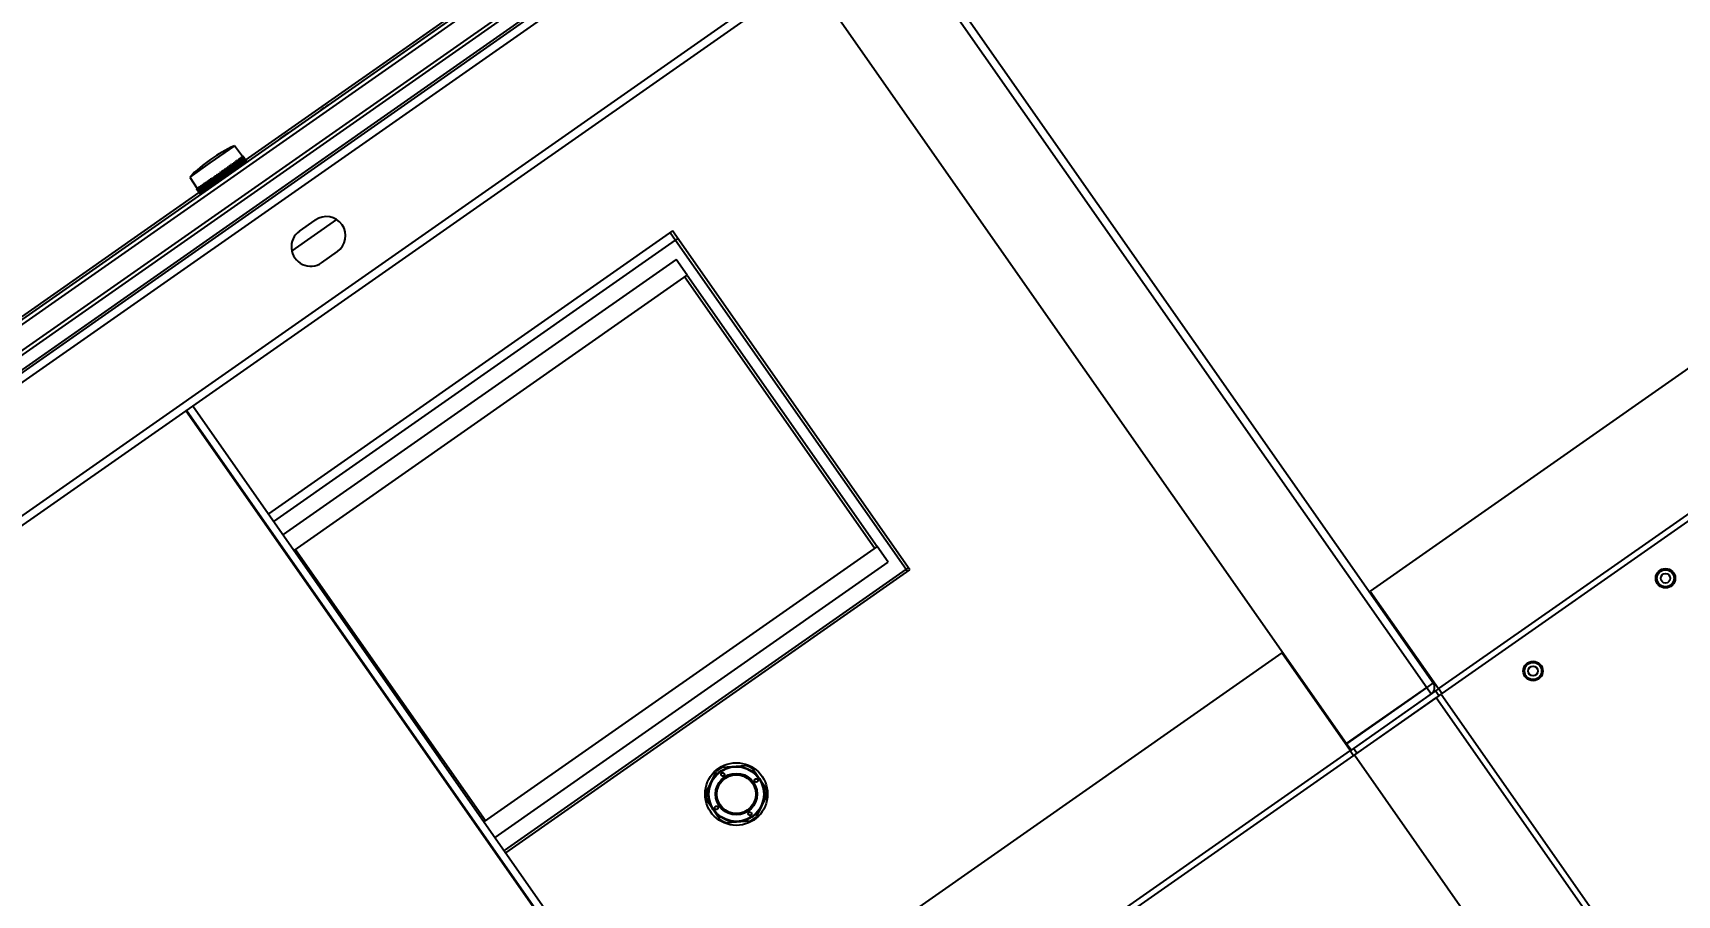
# Model space of a CAD drawing. Header units: millimetres. Extents: x 152904052 to 153933663, y 538271515 to 539240469.
# Drawn here: x 153451610 to 153452464, y 538569605 to 538570053 of the extents above; entities that cross this region are included whole.
import ezdxf
from ezdxf.enums import TextEntityAlignment as Align

# ---------------------------------------------------------------- set-up
doc = ezdxf.new("R2010")
doc.units = ezdxf.units.MM
doc.layers.add('POWR', color=5, linetype='Continuous')
doc.layers.add('TEXT', color=7, linetype='Continuous')
doc.styles.get("Standard").update_dxf_attribs({"font": 'Gulim.ttf'})

msp = doc.modelspace()

# ---------------------------------------------------------------- linework, layer by layer
at = {"layer": 'POWR', "color": 7}
for p, q in [((153452878.56, 538570768.72), (153451117.39, 538569535.53)), ((153452880.91, 538570765.36), (153451119.74, 538569532.17)), ((153452930.7, 538570730.88), (153451135.11, 538569473.6)), ((153453149.15, 538570354.39), (153452304.6, 538569763.03)), ((153453184.65, 538570303.68), (153452340.11, 538569712.32)), ((153453186.43, 538570301.14), (153452341.88, 538569709.79)), ((153451087.7, 538569539.57), (153451983.79, 538570167.15)), ((153451088.22, 538569542.49), (153451980.86, 538570167.67)), ((153451987.82, 538570156.67), (153451096.17, 538569532.19)), ((153451988.97, 538570155.03), (153451097.32, 538569530.55)), ((153451720.48, 538569986.88), (153451960.65, 538570155.05)), ((153451120.79, 538569539.38), (153451970.66, 538570134.46)), ((153452056.78, 538570108.94), (153452334.04, 538569712.96)), ((153452060.13, 538570111.29), (153452337.4, 538569715.31)), ((153452012.73, 538570083.1), (153451166.96, 538569490.89)), ((153452015.08, 538570079.75), (153452292.35, 538569683.77)), ((153451806.48, 538570045.66), (153451806.54, 538570045.58)), ((153451809.53, 538570047.8), (153451809.58, 538570047.71)), ((153451810.58, 538570048.53), (153451810.64, 538570048.45)), ((153451814.68, 538570051.41), (153451814.74, 538570051.32)), ((153451797.35, 538570039.26), (153451797.4, 538570039.18)), ((153451803.44, 538570043.53), (153451803.5, 538570043.45)), ((153451785.18, 538570030.74), (153451785.23, 538570030.66)), ((153451786.11, 538570031.39), (153451786.16, 538570031.31)), ((153451790.21, 538570034.26), (153451790.26, 538570034.18)), ((153451768.58, 538570019.12), (153451768.63, 538570019.03)), ((153451769.63, 538570019.86), (153451769.69, 538570019.77)), ((153451770.69, 538570020.59), (153451770.75, 538570020.51)), ((153451771.91, 538570021.45), (153451771.96, 538570021.37)), ((153451777.95, 538570025.68), (153451778.01, 538570025.6)), ((153451757.01, 538570011.02), (153451757.07, 538570010.93)), ((153451758.07, 538570011.76), (153451758.13, 538570011.67)), ((153451759.27, 538570012.6), (153451759.33, 538570012.52)), ((153451759.42, 538570012.7), (153451760.05, 538570013.14)), ((153451760.05, 538570013.14), (153451761.52, 538570014.17)), ((153451760.05, 538570013.14), (153451760.1, 538570013.06)), ((153451761.52, 538570014.17), (153451761.58, 538570014.09)), ((153451762.08, 538570014.56), (153451763.53, 538570015.58)), ((153451762.08, 538570014.56), (153451762.14, 538570014.48)), ((153451763.67, 538570015.68), (153451763.73, 538570015.6)), ((153451767.36, 538570018.26), (153451767.42, 538570018.18)), ((153451745.77, 538570003.14), (153451745.83, 538570003.06)), ((153451747.6, 538570004.42), (153451747.66, 538570004.34)), ((153451748.65, 538570005.16), (153451748.71, 538570005.08)), ((153451749.71, 538570005.9), (153451749.77, 538570005.82)), ((153451749.87, 538570006.01), (153451749.93, 538570005.93)), ((153451753.97, 538570008.88), (153451754.03, 538570008.8)), ((153451714.63, 538569994.32), (153451701.87, 538569985.38)), ((153451718.87, 538569988.69), (153451714.63, 538569994.32)), ((153451733.4, 538569994.48), (153451733.46, 538569994.4)), ((153451735.14, 538569995.7), (153451735.2, 538569995.62)), ((153451738.33, 538569997.93), (153451738.55, 538569998.09)), ((153451738.55, 538569998.09), (153451739.24, 538569998.57)), ((153451738.55, 538569998.09), (153451738.61, 538569998)), ((153451739.24, 538569998.57), (153451740.3, 538569999.31)), ((153451739.24, 538569998.57), (153451739.3, 538569998.49)), ((153451740.3, 538569999.31), (153451740.36, 538569999.23)), ((153451740.33, 538569999.33), (153451741.73, 538570000.31)), ((153451740.33, 538569999.33), (153451740.38, 538569999.25)), ((153451741.73, 538570000.31), (153451742.82, 538570001.08)), ((153451741.73, 538570000.31), (153451741.78, 538570000.23)), ((153451742.73, 538570001.01), (153451742.79, 538570000.93)), ((153451701.87, 538569985.38), (153451691.41, 538569978.05)), ((153451713.28, 538569984.78), (153451713.4, 538569984.87)), ((153451715.46, 538569981.79), (153451713.28, 538569984.78)), ((153451713.4, 538569984.87), (153451713.58, 538569984.99)), ((153451715.53, 538569981.84), (153451713.4, 538569984.87)), ((153451715.7, 538569981.96), (153451713.58, 538569984.99)), ((153451714.1, 538569985.36), (153451713.97, 538569985.26)), ((153451716.15, 538569982.28), (153451713.97, 538569985.26)), ((153451714.27, 538569985.47), (153451714.1, 538569985.36)), ((153451714.1, 538569985.36), (153451716.22, 538569982.33)), ((153451716.39, 538569982.44), (153451714.27, 538569985.47)), ((153451714.77, 538569985.82), (153451714.62, 538569985.72)), ((153451716.81, 538569982.74), (153451714.62, 538569985.72)), ((153451714.92, 538569985.93), (153451714.77, 538569985.82)), ((153451714.77, 538569985.82), (153451716.89, 538569982.79)), ((153451717.04, 538569982.9), (153451714.92, 538569985.93)), ((153451715.39, 538569986.26), (153451715.23, 538569986.15)), ((153451717.43, 538569983.17), (153451715.23, 538569986.15)), ((153451715.54, 538569986.36), (153451715.39, 538569986.26)), ((153451715.39, 538569986.26), (153451717.51, 538569983.23)), ((153451717.66, 538569983.33), (153451715.54, 538569986.36)), ((153451715.81, 538569986.55), (153451715.98, 538569986.67)), ((153451718.01, 538569983.58), (153451715.81, 538569986.55)), ((153451716.11, 538569986.77), (153451715.98, 538569986.67)), ((153451715.98, 538569986.67), (153451718.1, 538569983.64)), ((153451718.24, 538569983.74), (153451716.11, 538569986.77)), ((153451716.34, 538569986.92), (153451716.52, 538569987.05)), ((153451718.54, 538569983.95), (153451716.34, 538569986.92)), ((153451716.64, 538569987.14), (153451716.52, 538569987.05)), ((153451716.52, 538569987.05), (153451718.64, 538569984.02)), ((153451718.77, 538569984.11), (153451716.64, 538569987.14)), ((153451717.02, 538569987.4), (153451716.83, 538569987.27)), ((153451719.04, 538569984.3), (153451716.83, 538569987.27)), ((153451717.13, 538569987.48), (153451717.02, 538569987.4)), ((153451717.02, 538569987.4), (153451719.14, 538569984.37)), ((153451719.25, 538569984.45), (153451717.13, 538569987.48)), ((153451717.46, 538569987.71), (153451717.26, 538569987.57)), ((153451719.48, 538569984.61), (153451717.26, 538569987.57)), ((153451717.56, 538569987.78), (153451717.46, 538569987.71)), ((153451717.46, 538569987.71), (153451719.59, 538569984.68)), ((153451719.69, 538569984.75), (153451717.56, 538569987.78)), ((153451717.65, 538569987.85), (153451717.86, 538569987.99)), ((153451719.87, 538569984.88), (153451717.65, 538569987.85)), ((153451717.95, 538569988.05), (153451717.86, 538569987.99)), ((153451717.86, 538569987.99), (153451719.98, 538569984.96)), ((153451720.07, 538569985.02), (153451717.95, 538569988.05)), ((153451718.2, 538569988.23), (153451717.99, 538569988.08)), ((153451720.21, 538569985.12), (153451717.99, 538569988.08)), ((153451718.28, 538569988.28), (153451718.2, 538569988.23)), ((153451718.2, 538569988.23), (153451720.33, 538569985.2)), ((153451718.28, 538569988.28), (153451718.49, 538569988.43)), ((153451720.4, 538569985.25), (153451718.28, 538569988.28)), ((153451720.5, 538569985.32), (153451718.35, 538569988.18)), ((153451718.56, 538569988.48), (153451718.49, 538569988.43)), ((153451718.49, 538569988.43), (153451720.62, 538569985.4)), ((153451718.73, 538569988.6), (153451718.56, 538569988.48)), ((153451720.68, 538569985.45), (153451718.56, 538569988.48)), ((153451718.73, 538569988.6), (153451718.78, 538569988.63)), ((153451720.85, 538569985.57), (153451718.73, 538569988.6)), ((153451718.78, 538569988.63), (153451718.91, 538569988.72)), ((153451720.9, 538569985.6), (153451718.78, 538569988.63)), ((153451718.94, 538569988.75), (153451718.91, 538569988.72)), ((153451718.91, 538569988.72), (153451721.03, 538569985.69)), ((153451719.03, 538569988.81), (153451718.94, 538569988.75)), ((153451721.06, 538569985.72), (153451718.94, 538569988.75)), ((153451719.05, 538569988.82), (153451719.03, 538569988.81)), ((153451719.03, 538569988.81), (153451721.15, 538569985.78)), ((153451719.09, 538569988.85), (153451719.05, 538569988.82)), ((153451721.17, 538569985.79), (153451719.05, 538569988.82)), ((153451721.22, 538569985.82), (153451719.09, 538569988.85)), ((153451719.09, 538569988.85), (153451721.21, 538569985.82)), ((153451719.09, 538569988.85), (153451719.09, 538569988.85)), ((153451721.21, 538569985.82), (153451719.09, 538569988.85)), ((153451720.73, 538569985.48), (153451719.59, 538569987)), ((153451720.91, 538569985.61), (153451720.74, 538569985.83)), ((153451726.94, 538569989.96), (153451727, 538569989.87)), ((153451728.85, 538569991.29), (153451728.91, 538569991.21)), ((153451731.13, 538569992.89), (153451731.18, 538569992.8)), ((153451691.41, 538569978.05), (153451695.24, 538569972.15)), ((153451700.64, 538569975.93), (153451700.82, 538569976.05)), ((153451700.82, 538569976.05), (153451700.94, 538569976.14)), ((153451702.94, 538569973.02), (153451700.82, 538569976.05)), ((153451700.94, 538569976.14), (153451703, 538569973.07)), ((153451701.55, 538569976.57), (153451701.37, 538569976.44)), ((153451701.37, 538569976.44), (153451703.49, 538569973.41)), ((153451701.55, 538569976.57), (153451701.66, 538569976.64)), ((153451703.67, 538569973.54), (153451701.55, 538569976.57)), ((153451701.66, 538569976.64), (153451703.73, 538569973.58)), ((153451702.31, 538569977.1), (153451702.12, 538569976.97)), ((153451702.12, 538569976.97), (153451704.25, 538569973.94)), ((153451702.31, 538569977.1), (153451702.4, 538569977.16)), ((153451704.43, 538569974.07), (153451702.31, 538569977.1)), ((153451702.4, 538569977.16), (153451704.48, 538569974.1)), ((153451703.09, 538569977.65), (153451702.9, 538569977.51)), ((153451702.9, 538569977.51), (153451705.02, 538569974.48)), ((153451703.09, 538569977.65), (153451703.17, 538569977.7)), ((153451705.22, 538569974.62), (153451703.09, 538569977.65)), ((153451703.17, 538569977.7), (153451705.26, 538569974.65)), ((153451703.9, 538569978.21), (153451703.7, 538569978.07)), ((153451703.7, 538569978.07), (153451705.82, 538569975.04)), ((153451703.9, 538569978.21), (153451703.96, 538569978.25)), ((153451706.02, 538569975.18), (153451703.9, 538569978.21)), ((153451703.96, 538569978.25), (153451706.05, 538569975.2)), ((153451704.51, 538569978.64), (153451704.71, 538569978.78)), ((153451706.64, 538569975.61), (153451704.51, 538569978.64)), ((153451704.71, 538569978.78), (153451704.76, 538569978.82)), ((153451706.84, 538569975.75), (153451704.71, 538569978.78)), ((153451704.76, 538569978.82), (153451706.86, 538569975.77)), ((153451705.54, 538569979.36), (153451705.34, 538569979.22)), ((153451705.34, 538569979.22), (153451707.46, 538569976.19)), ((153451705.54, 538569979.36), (153451705.57, 538569979.39)), ((153451707.67, 538569976.33), (153451705.54, 538569979.36)), ((153451705.57, 538569979.39), (153451707.68, 538569976.35)), ((153451706.38, 538569979.95), (153451706.18, 538569979.81)), ((153451706.18, 538569979.81), (153451708.3, 538569976.78)), ((153451706.38, 538569979.95), (153451706.4, 538569979.96)), ((153451708.5, 538569976.92), (153451706.38, 538569979.95)), ((153451706.4, 538569979.96), (153451708.51, 538569976.93)), ((153451707.22, 538569980.54), (153451707.02, 538569980.4)), ((153451707.02, 538569980.4), (153451709.14, 538569977.36)), ((153451707.02, 538569980.4), (153451707.02, 538569980.39)), ((153451709.14, 538569977.36), (153451707.02, 538569980.39)), ((153451709.34, 538569977.51), (153451707.22, 538569980.54)), ((153451707.86, 538569980.98), (153451707.84, 538569980.97)), ((153451709.97, 538569977.95), (153451707.84, 538569980.97)), ((153451707.86, 538569980.98), (153451708.06, 538569981.13)), ((153451709.98, 538569977.95), (153451707.86, 538569980.98)), ((153451710.18, 538569978.1), (153451708.06, 538569981.13)), ((153451708.5, 538569976.92), (153451708.51, 538569976.93)), ((153451708.69, 538569981.57), (153451708.66, 538569981.55)), ((153451710.8, 538569978.53), (153451708.66, 538569981.55)), ((153451708.69, 538569981.57), (153451708.9, 538569981.71)), ((153451710.82, 538569978.54), (153451708.69, 538569981.57)), ((153451708.7, 538569977.18), (153451708.76, 538569977.1)), ((153451711.02, 538569978.68), (153451708.9, 538569981.71)), ((153451709.14, 538569977.36), (153451709.14, 538569977.36)), ((153451709.47, 538569982.12), (153451709.52, 538569982.15)), ((153451711.62, 538569979.1), (153451709.47, 538569982.12)), ((153451709.72, 538569982.29), (153451709.52, 538569982.15)), ((153451709.52, 538569982.15), (153451711.64, 538569979.12)), ((153451711.84, 538569979.26), (153451709.72, 538569982.29)), ((153451710.27, 538569982.68), (153451710.34, 538569982.72)), ((153451712.43, 538569979.67), (153451710.27, 538569982.68)), ((153451710.53, 538569982.86), (153451710.34, 538569982.72)), ((153451710.34, 538569982.72), (153451712.46, 538569979.69)), ((153451712.66, 538569979.83), (153451710.53, 538569982.86)), ((153451710.97, 538569978.77), (153451711.03, 538569978.69)), ((153451711.14, 538569983.28), (153451711.06, 538569983.23)), ((153451713.22, 538569980.22), (153451711.06, 538569983.23)), ((153451711.14, 538569983.28), (153451711.33, 538569983.42)), ((153451713.26, 538569980.25), (153451711.14, 538569983.28)), ((153451713.45, 538569980.39), (153451711.33, 538569983.42)), ((153451711.92, 538569983.83), (153451711.82, 538569983.76)), ((153451713.99, 538569980.76), (153451711.82, 538569983.76)), ((153451711.92, 538569983.83), (153451712.1, 538569983.96)), ((153451714.04, 538569980.8), (153451711.92, 538569983.83)), ((153451714.23, 538569980.93), (153451712.1, 538569983.96)), ((153451712.57, 538569984.28), (153451712.67, 538569984.36)), ((153451714.74, 538569981.29), (153451712.57, 538569984.28)), ((153451712.85, 538569984.48), (153451712.67, 538569984.36)), ((153451712.67, 538569984.36), (153451714.8, 538569981.33)), ((153451714.98, 538569981.45), (153451712.85, 538569984.48)), ((153451713.25, 538569980.36), (153451713.3, 538569980.28)), ((153451715.07, 538569981.64), (153451715.13, 538569981.56)), ((153451718.12, 538569983.77), (153451718.17, 538569983.69)), ((153451179.5, 538569608.08), (153451696.4, 538569970.02)), ((153451695.03, 538569972), (153451695.02, 538569971.99)), ((153451697.14, 538569968.96), (153451695.02, 538569971.99)), ((153451695.02, 538569971.99), (153451695.02, 538569971.99)), ((153451695.02, 538569971.99), (153451697.14, 538569968.96)), ((153451697.14, 538569968.96), (153451695.02, 538569971.99)), ((153451695.02, 538569971.99), (153451695.02, 538569971.99)), ((153451695.03, 538569972), (153451695.08, 538569972.03)), ((153451697.15, 538569968.97), (153451695.03, 538569972)), ((153451695.1, 538569972.05), (153451695.08, 538569972.03)), ((153451695.08, 538569972.03), (153451697.2, 538569969)), ((153451695.1, 538569972.05), (153451695.19, 538569972.11)), ((153451697.22, 538569969.02), (153451695.1, 538569972.05)), ((153451695.23, 538569972.14), (153451695.19, 538569972.11)), ((153451695.19, 538569972.11), (153451697.31, 538569969.08)), ((153451695.23, 538569972.14), (153451695.36, 538569972.23)), ((153451697.35, 538569969.11), (153451695.23, 538569972.14)), ((153451695.24, 538569967.75), (153451695.3, 538569967.67)), ((153451695.36, 538569972.23), (153451695.41, 538569972.27)), ((153451697.48, 538569969.2), (153451695.36, 538569972.23)), ((153451695.41, 538569972.27), (153451695.59, 538569972.39)), ((153451697.54, 538569969.24), (153451695.41, 538569972.27)), ((153451695.59, 538569972.39), (153451695.66, 538569972.44)), ((153451697.71, 538569969.36), (153451695.59, 538569972.39)), ((153451695.66, 538569972.44), (153451695.87, 538569972.59)), ((153451697.78, 538569969.41), (153451695.66, 538569972.44)), ((153451695.87, 538569972.59), (153451697.89, 538569969.49)), ((153451695.95, 538569972.65), (153451695.88, 538569972.59)), ((153451695.88, 538569972.59), (153451698, 538569969.56)), ((153451695.95, 538569972.65), (153451696.17, 538569972.8)), ((153451698.08, 538569969.62), (153451695.95, 538569972.65)), ((153451696.17, 538569972.8), (153451698.14, 538569969.77)), ((153451696.21, 538569968.43), (153451696.26, 538569968.35)), ((153451696.22, 538569972.83), (153451696.31, 538569972.89)), ((153451698.34, 538569969.8), (153451696.22, 538569972.83)), ((153451696.31, 538569972.89), (153451696.51, 538569973.04)), ((153451698.43, 538569969.86), (153451696.31, 538569972.89)), ((153451696.48, 538569971.13), (153451697.65, 538569969.32)), ((153451696.51, 538569973.04), (153451698.54, 538569969.94)), ((153451696.71, 538569973.18), (153451696.61, 538569973.11)), ((153451696.61, 538569973.11), (153451698.73, 538569970.08)), ((153451696.71, 538569973.18), (153451696.91, 538569973.32)), ((153451698.83, 538569970.15), (153451696.71, 538569973.18)), ((153451696.91, 538569973.32), (153451698.94, 538569970.22)), ((153451697.05, 538569973.42), (153451697.17, 538569973.5)), ((153451699.17, 538569970.39), (153451697.05, 538569973.42)), ((153451697.17, 538569973.5), (153451697.36, 538569973.63)), ((153451699.29, 538569970.47), (153451697.17, 538569973.5)), ((153451697.18, 538569969.64), (153451697.47, 538569969.19)), ((153451697.36, 538569973.63), (153451699.39, 538569970.54)), ((153451697.67, 538569973.85), (153451697.54, 538569973.76)), ((153451697.54, 538569973.76), (153451699.67, 538569970.73)), ((153451697.67, 538569973.85), (153451697.85, 538569973.97)), ((153451699.79, 538569970.82), (153451697.67, 538569973.85)), ((153451697.85, 538569973.97), (153451699.89, 538569970.89)), ((153451698.08, 538569974.14), (153451698.22, 538569974.23)), ((153451700.2, 538569971.11), (153451698.08, 538569974.14)), ((153451698.22, 538569974.23), (153451698.39, 538569974.35)), ((153451700.34, 538569971.2), (153451698.22, 538569974.23)), ((153451698.39, 538569974.35), (153451700.43, 538569971.27)), ((153451698.81, 538569974.65), (153451698.66, 538569974.55)), ((153451698.66, 538569974.55), (153451700.79, 538569971.51)), ((153451698.81, 538569974.65), (153451698.97, 538569974.76)), ((153451700.93, 538569971.62), (153451698.81, 538569974.65)), ((153451698.97, 538569974.76), (153451701.02, 538569971.68)), ((153451699.29, 538569974.98), (153451699.44, 538569975.09)), ((153451701.41, 538569971.95), (153451699.29, 538569974.98)), ((153451699.44, 538569975.09), (153451699.59, 538569975.19)), ((153451701.57, 538569972.06), (153451699.44, 538569975.09)), ((153451699.59, 538569975.19), (153451701.64, 538569972.12)), ((153451699.95, 538569975.44), (153451700.11, 538569975.56)), ((153451702.07, 538569972.41), (153451699.95, 538569975.44)), ((153451700.11, 538569975.56), (153451700.25, 538569975.65)), ((153451702.24, 538569972.53), (153451700.11, 538569975.56)), ((153451700.25, 538569975.65), (153451702.31, 538569972.58)), ((153451702.76, 538569972.9), (153451700.64, 538569975.93)), ((153451703.83, 538569973.77), (153451703.89, 538569973.69)), ((153451684.13, 538569959.97), (153451684.19, 538569959.89)), ((153451685.23, 538569960.74), (153451685.29, 538569960.66)), ((153451686.34, 538569961.52), (153451686.39, 538569961.43)), ((153451687.3, 538569962.19), (153451687.36, 538569962.11)), ((153451689, 538569963.38), (153451689.06, 538569963.3)), ((153451691.27, 538569964.97), (153451691.33, 538569964.89)), ((153451693.54, 538569966.56), (153451693.6, 538569966.48)), ((153451671.39, 538569951.05), (153451671.44, 538569950.96)), ((153451672.44, 538569951.79), (153451672.5, 538569951.7)), ((153451673.66, 538569952.64), (153451673.72, 538569952.56)), ((153451675.35, 538569953.83), (153451675.41, 538569953.74)), ((153451676.32, 538569954.5), (153451676.38, 538569954.42)), ((153451677.42, 538569955.28), (153451677.48, 538569955.19)), ((153451767.69, 538569955.99), (153451744.43, 538569939.7)), ((153451748.48, 538569949.96), (153451756.67, 538569955.69)), ((153451658.64, 538569942.12), (153451658.7, 538569942.04)), ((153451665.35, 538569946.82), (153451665.4, 538569946.73)), ((153451666.45, 538569947.59), (153451666.51, 538569947.51)), ((153451670.33, 538569950.31), (153451670.39, 538569950.22)), ((153451942.17, 538569950.08), (153451732.35, 538569803.15)), ((153451735.1, 538569799.22), (153451943.78, 538569945.34)), ((153451941.02, 538569949.27), (153451943.78, 538569945.34)), ((153452065.49, 538569773.96), (153451942.17, 538569950.08)), ((153451944.92, 538569946.14), (153451943.78, 538569945.34)), ((153451943.78, 538569945.34), (153452063.54, 538569774.3)), ((153451651.5, 538569937.12), (153451651.56, 538569937.04)), ((153451944.09, 538569935.31), (153451739.92, 538569792.34)), ((153451759.95, 538569933.57), (153451768.14, 538569939.31)), ((153451949.83, 538569927.11), (153451944.09, 538569935.31)), ((153451635.05, 538569925.59), (153451635.1, 538569925.51)), ((153451636.64, 538569926.71), (153451636.7, 538569926.63)), ((153451638.76, 538569928.19), (153451638.81, 538569928.11)), ((153451644.36, 538569932.12), (153451644.42, 538569932.03)), ((153451745.65, 538569784.15), (153451949.83, 538569927.11)), ((153452047.17, 538569785.3), (153451948.52, 538569926.2)), ((153451949.83, 538569927.11), (153452048.48, 538569786.22)), ((153451626.59, 538569919.67), (153451626.64, 538569919.59)), ((153451629.43, 538569921.66), (153451629.48, 538569921.58)), ((153451631.7, 538569923.25), (153451631.76, 538569923.17)), ((153451632.76, 538569923.99), (153451632.81, 538569923.91)), ((153451633.81, 538569924.73), (153451633.87, 538569924.65)), ((153451611.73, 538569909.26), (153451611.79, 538569909.18)), ((153451612.79, 538569910), (153451612.84, 538569909.92)), ((153451614.26, 538569911.04), (153451614.32, 538569910.95)), ((153451618.87, 538569914.27), (153451618.93, 538569914.19)), ((153451935.78, 538569504.78), (153451689.37, 538569856.68)), ((153451689.78, 538569856.97), (153451936.19, 538569505.06)), ((153451693.06, 538569859.27), (153451939.46, 538569507.36)), ((153451746.35, 538569784.64), (153451845, 538569643.74)), ((153452048.48, 538569786.22), (153451844.31, 538569643.26)), ((153452054.22, 538569778.03), (153452048.48, 538569786.22)), ((153451850.04, 538569635.06), (153452054.22, 538569778.03)), ((153452063.54, 538569774.3), (153451854.86, 538569628.18)), ((153451855.66, 538569627.04), (153452065.49, 538569773.96)), ((153452064.69, 538569775.1), (153452063.54, 538569774.3)), ((153452064.34, 538569773.16), (153452063.54, 538569774.3)), ((153452304.6, 538569763.03), (153452340.11, 538569712.32)), ((153452258.73, 538569730.91), (153451414.18, 538569139.55)), ((153452294.23, 538569680.2), (153452258.73, 538569730.91)), ((153452292.35, 538569683.77), (153452334.04, 538569712.96)), ((153452334.1, 538569712.88), (153452292.41, 538569683.69)), ((153452337.4, 538569715.31), (153452334.04, 538569712.96)), ((153452334.1, 538569712.88), (153452336.39, 538569709.6)), ((153452340.16, 538569712.24), (153452338.52, 538569711.1)), ((153452341.88, 538569709.79), (153452340.11, 538569712.32)), ((153452336.39, 538569709.6), (153452294.7, 538569680.41)), ((153452338.52, 538569711.1), (153452295.93, 538569681.27)), ((153452338.93, 538569707.72), (153452296.42, 538569677.95)), ((153452340.25, 538569708.64), (153452297.65, 538569678.81)), ((153452340.25, 538569708.64), (153452338.52, 538569711.1)), ((153452338.93, 538569707.72), (153452525.69, 538569441)), ((153452340.25, 538569708.64), (153452341.47, 538569709.5)), ((153452341.88, 538569709.79), (153452341.47, 538569709.5)), ((153452341.47, 538569709.5), (153452528.19, 538569442.84)), ((153452313.13, 538569698.2), (153452313.07, 538569698.28)), ((153452313.24, 538569698.39), (153452313.29, 538569698.31)), ((153452314.93, 538569699.46), (153452314.87, 538569699.54)), ((153452316.57, 538569700.61), (153452316.51, 538569700.69)), ((153452316.68, 538569700.8), (153452316.73, 538569700.72)), ((153452294.23, 538569680.2), (153451449.69, 538569088.85)), ((153452296.01, 538569677.66), (153451451.47, 538569086.31)), ((153452294.7, 538569680.41), (153452292.41, 538569683.69)), ((153452294.23, 538569680.2), (153452296.01, 538569677.66)), ((153452294.7, 538569680.41), (153452294.29, 538569680.12)), ((153452297.65, 538569678.81), (153452295.93, 538569681.27)), ((153452296.42, 538569677.95), (153452296.01, 538569677.66)), ((153452296.42, 538569677.95), (153452483.18, 538569411.24)), ((153451959.72, 538569658.33), (153451964.85, 538569669.14)), ((153451968.26, 538569671.49), (153451980.18, 538569672.45)), ((153451983.92, 538569670.67), (153451990.71, 538569660.83)), ((153451966.84, 538569644.36), (153451960.05, 538569654.2)), ((153451991.05, 538569656.7), (153451985.92, 538569645.9)), ((153451982.51, 538569643.54), (153451970.59, 538569642.58))]:
    msp.add_line(p, q, dxfattribs=at)
for centre, radius in [((153452458.06, 538569769.65), 5.06), ((153452458.06, 538569769.65), 4.44), ((153452458.06, 538569769.65), 2.5), ((153452389.25, 538569721.47), 5.06), ((153452389.25, 538569721.47), 4.44), ((153452389.25, 538569721.47), 2.5), ((153451975.38, 538569657.52), 16.25), ((153451975.38, 538569657.52), 14.5), ((153451975.38, 538569657.52), 14.21), ((153451975.38, 538569657.52), 10.79), ((153451975.38, 538569657.52), 10.09)]:
    msp.add_circle(centre, radius, dxfattribs=at)
for centre, radius, start, end in [((153451748.19, 538569921.69), 80, 114.79969, 125.00603), ((153451748.19, 538569921.69), 80, 125.00603, 135.21239), ((153451762.4, 538569947.5), 10, 304.99999, 124.99999), ((153451754.21, 538569941.76), 10, 124.99999, 304.99999), ((153452334.04, 538569712.96), 0.1, 304.99999, 34.99999), ((153452334.04, 538569712.96), 4.1, 304.99999, 34.99999), ((153451975.38, 538569657.52), 15.68, 117.0092, 132.18946), ((153451975.38, 538569657.52), 15.68, 57.0092, 72.18946), ((153451975.38, 538569657.52), 15.68, 357.00919, 12.18945), ((153451975.38, 538569657.52), 15.68, 177.00919, 192.18945), ((153451975.38, 538569657.52), 15.68, 237.0092, 252.18946), ((153451975.38, 538569657.52), 15.68, 297.0092, 312.18946)]:
    msp.add_arc(centre, radius, start, end, dxfattribs=at)
for points, knots in [([(153451968.19, 538569668.57), (153451968.12, 538569668.56), (153451967.99, 538569668.53), (153451967.8, 538569668.42), (153451967.66, 538569668.27), (153451967.54, 538569668.07), (153451967.47, 538569667.8), (153451967.51, 538569667.47), (153451967.67, 538569667.15), (153451967.94, 538569666.94), (153451968.25, 538569666.86), (153451968.5, 538569666.89), (153451968.72, 538569666.97), (153451968.91, 538569667.1), (153451969.05, 538569667.26), (153451969.16, 538569667.47), (153451969.22, 538569667.75), (153451969.15, 538569668.06), (153451968.94, 538569668.36), (153451968.64, 538569668.55), (153451968.36, 538569668.59), (153451968.22, 538569668.58), (153451968.19, 538569668.57)], [0, 0, 0, 0, 0.032752, 0.06566, 0.096359, 0.128239, 0.178564, 0.249759, 0.323184, 0.410832, 0.464034, 0.505856, 0.540618, 0.575489, 0.608047, 0.643003, 0.696435, 0.769015, 0.843405, 0.93108, 0.98189, 1, 1, 1, 1]), ([(153451986.08, 538569665.44), (153451985.96, 538569665.48), (153451985.69, 538569665.55), (153451985.33, 538569665.44), (153451985.04, 538569665.23), (153451984.88, 538569664.95), (153451984.84, 538569664.66), (153451984.89, 538569664.4), (153451984.99, 538569664.18), (153451985.15, 538569664), (153451985.34, 538569663.86), (153451985.6, 538569663.77), (153451985.92, 538569663.77), (153451986.25, 538569663.93), (153451986.49, 538569664.21), (153451986.59, 538569664.52), (153451986.6, 538569664.79), (153451986.53, 538569665.02), (153451986.41, 538569665.21), (153451986.26, 538569665.36), (153451986.14, 538569665.41), (153451986.08, 538569665.44)], [0, 0, 0, 0, 0.0672662, 0.1456476, 0.2259598, 0.2945474, 0.3443662, 0.3835245, 0.4229393, 0.4567117, 0.4897052, 0.5361126, 0.5989629, 0.6814487, 0.7649929, 0.8246243, 0.8679071, 0.9020424, 0.9363559, 0.9669475, 1, 1, 1, 1]), ([(153451965.42, 538569651.16), (153451965.33, 538569651.2), (153451965.11, 538569651.28), (153451964.78, 538569651.24), (153451964.45, 538569651.05), (153451964.24, 538569650.75), (153451964.16, 538569650.43), (153451964.18, 538569650.18), (153451964.26, 538569649.96), (153451964.39, 538569649.79), (153451964.56, 538569649.64), (153451964.8, 538569649.53), (153451965.13, 538569649.5), (153451965.48, 538569649.61), (153451965.76, 538569649.84), (153451965.9, 538569650.13), (153451965.92, 538569650.41), (153451965.87, 538569650.66), (153451965.75, 538569650.88), (153451965.6, 538569651.05), (153451965.48, 538569651.12), (153451965.42, 538569651.16)], [0, 0, 0, 0, 0.0522296, 0.1192148, 0.2044654, 0.2903646, 0.3432844, 0.3835814, 0.4161898, 0.448914, 0.4793535, 0.5214007, 0.5803525, 0.661164, 0.7433981, 0.8083834, 0.8562705, 0.8942785, 0.9325084, 0.9658413, 1, 1, 1, 1]), ([(153451982.42, 538569648.16), (153451982.35, 538569648.15), (153451982.2, 538569648.13), (153451981.98, 538569648.03), (153451981.81, 538569647.89), (153451981.66, 538569647.7), (153451981.57, 538569647.46), (153451981.56, 538569647.14), (153451981.69, 538569646.82), (153451981.96, 538569646.57), (153451982.26, 538569646.45), (153451982.53, 538569646.44), (153451982.77, 538569646.5), (153451982.96, 538569646.61), (153451983.11, 538569646.76), (153451983.22, 538569646.96), (153451983.29, 538569647.24), (153451983.26, 538569647.57), (153451983.09, 538569647.88), (153451982.81, 538569648.12), (153451982.54, 538569648.14), (153451982.42, 538569648.16)], [0, 0, 0, 0, 0.037655, 0.075529, 0.109622, 0.142408, 0.18759, 0.24856, 0.329431, 0.41155, 0.474655, 0.51947, 0.554483, 0.589706, 0.620506, 0.652427, 0.702904, 0.774298, 0.847915, 0.935622, 1, 1, 1, 1])]:
    msp.add_open_spline(points, degree=3, knots=knots, dxfattribs=at)

# ---------------------------------------------------------------- texts
at = {"layer": 'TEXT'}
msp.add_text('전기실#CD', height=4550, rotation=34.99992, dxfattribs=at).set_placement((153466474.48, 538561025.28), align=Align.CENTER)

doc.saveas('drawing.dxf')
